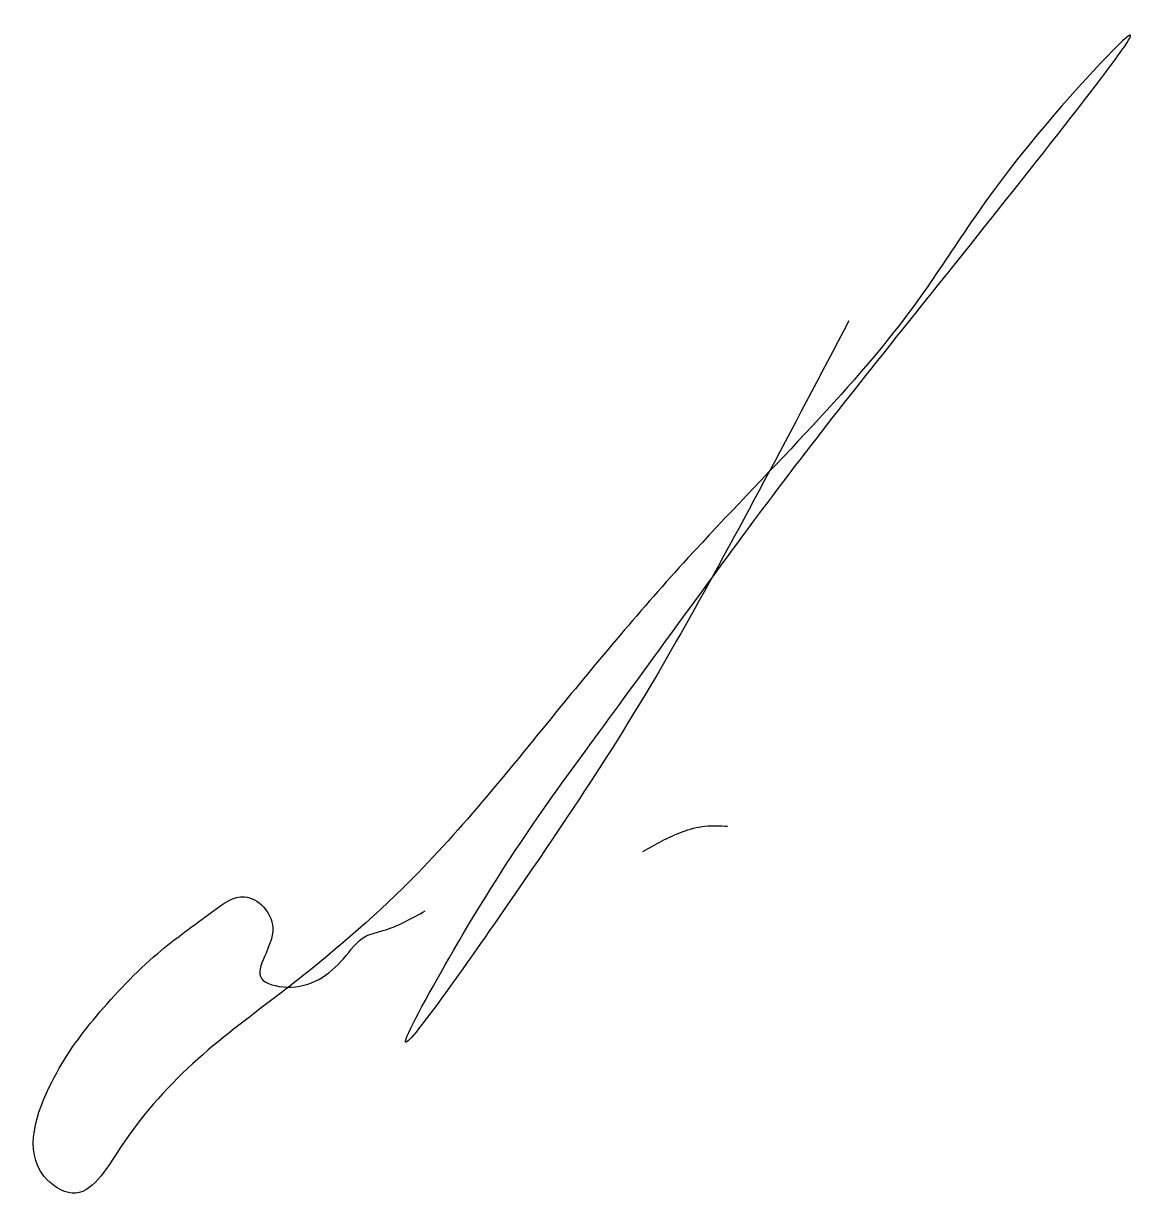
# Model space of a CAD drawing. Header units: millimetres. Extents: x 5.08 to 9.83, y -0.01 to 4.94.
import ezdxf

# ---------------------------------------------------------------- set-up
doc = ezdxf.new("R2010")
doc.units = ezdxf.units.MM

# ---------------------------------------------------------------- blocks, each defined once
blk = doc.blocks.new('Афонин')
at = {"color": 5}
for points in [[(23186.94, 11694.34), (23123.61, 11576.5), (23054.83, 11468.48), (23015.52, 11416.11), (23034.08, 11451.02), (23094.13, 11540.49), (23157.46, 11626.69), (23233.89, 11723.8), (23295.03, 11804.54), (23253.54, 11758.72), (23210.96, 11698.7), (23124.7, 11602.69), (23073.39, 11542.68), (23014.43, 11475.03), (22967.48, 11434.66), (22905.24, 11374.65), (22886.68, 11357.19), (22875.76, 11363.74), (22878.75, 11400.07), (22896.07, 11425.63), (22919.73, 11449.82), (22941.27, 11466.3), (22953.29, 11471.76), (22964.2, 11459.75), (22959.84, 11440.11), (22969.66, 11436.84), (22991.5, 11447.75), (23000.23, 11456.48), (23006.79, 11458.66), (23023.16, 11466.3)], [(23107.23, 11489.21), (23122.52, 11496.85), (23131.25, 11499.03), (23139.99, 11499.03)]]:
    blk.add_spline(points, degree=3, dxfattribs=at)

msp = doc.modelspace()

# ---------------------------------------------------------------- block references
at = {"color": 18, "lineweight": 0, "ltscale": 0.1, "true_color": 0x000000, "xscale": 0.01095305886439679, "yscale": 0.01095305886439679, "zscale": 0.01095305886439679}
msp.add_blockref('Афонин', (-245.3964, -124.4043), dxfattribs=at)

doc.saveas('drawing.dxf')
